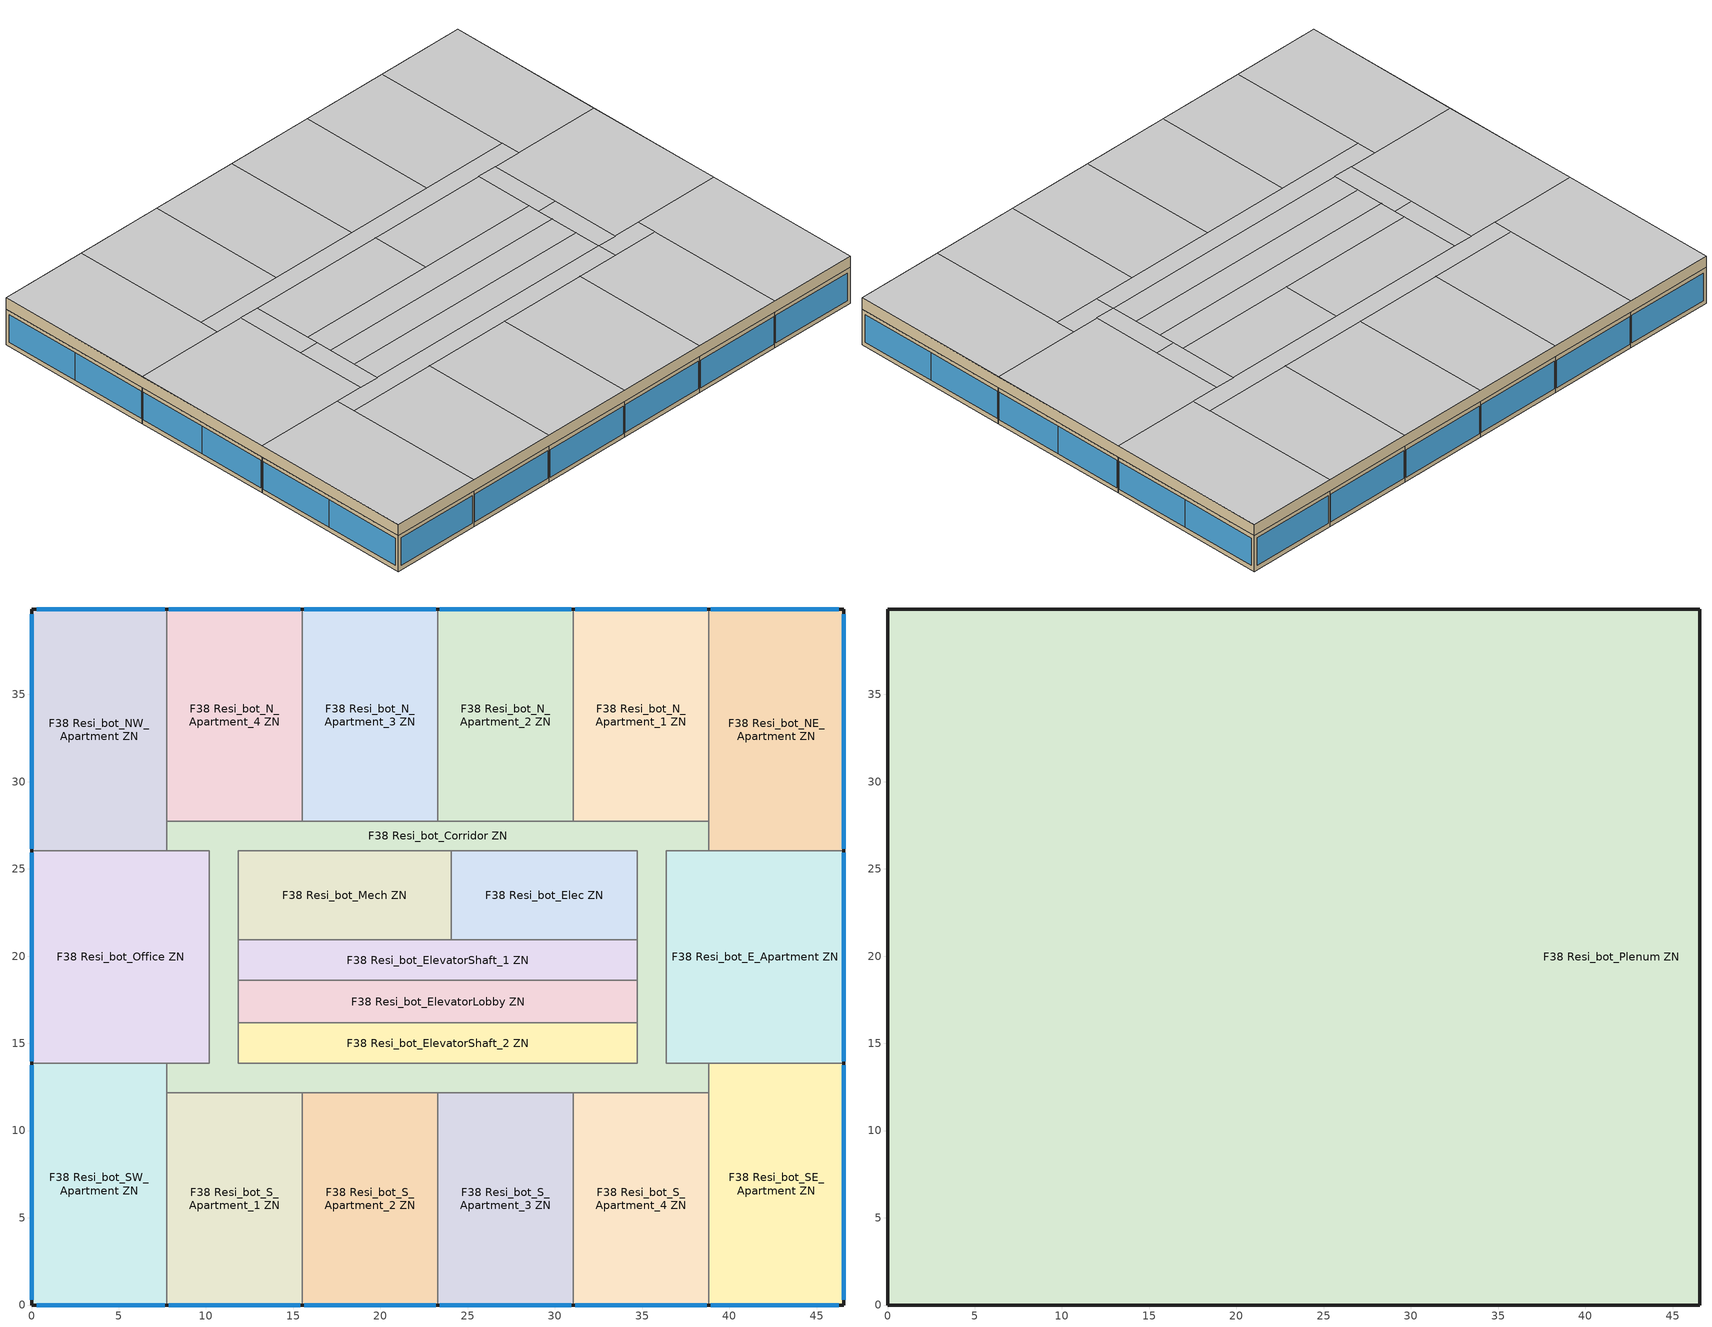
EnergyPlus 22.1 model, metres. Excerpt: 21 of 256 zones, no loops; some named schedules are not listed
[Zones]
F38 Resi_bot_Corridor ZN
 floor to F38 Skylobby_Plenum ZN (Typical Interior Floor): 11.86,19.95 11.86,13.85 10.18,13.85 10.18,19.95 z161.85; 34.72,13.85 34.72,12.18 11.86,12.18 11.86,13.85 z161.85; 36.39,19.95 36.39,13.85 34.72,13.85 34.72,19.95 z161.85; 38.81,13.85 38.81,12.18 34.72,12.18 34.72,13.85 z161.85; 11.86,26.05 11.86,19.95 10.18,19.95 10.18,26.05 z161.85; 36.39,26.05 36.39,19.95 34.72,19.95 34.72,26.05 z161.85; 38.81,27.72 38.81,26.05 7.76,26.05 7.76,27.72 z161.85; 11.86,13.85 11.86,12.18 7.76,12.18 7.76,13.85 z161.85
 wall to F38 Resi_bot_N_Apartment_4 ZN (Typical Interior Wall): 15.52,27.72 7.76,27.72 z161.85:165.05
 wall to F38 Resi_bot_NW_Apartment ZN (Typical Interior Wall): 7.76,27.72 7.76,26.05 z161.85:165.05
 wall to F38 Resi_bot_Office ZN (Typical Interior Wall): 7.76,26.05 10.18,26.05 10.18,13.85 7.76,13.85 z161.85:165.05
 wall to F38 Resi_bot_SW_Apartment ZN (Typical Interior Wall): 7.76,13.85 7.76,12.18 z161.85:165.05
 wall to F38 Resi_bot_S_Apartment_1 ZN (Typical Interior Wall): 7.76,12.18 15.52,12.18 z161.85:165.05
 wall to F38 Resi_bot_S_Apartment_2 ZN (Typical Interior Wall): 15.52,12.18 23.29,12.18 z161.85:165.05
 wall to F38 Resi_bot_S_Apartment_3 ZN (Typical Interior Wall): 23.29,12.18 31.05,12.18 z161.85:165.05
 wall to F38 Resi_bot_S_Apartment_4 ZN (Typical Interior Wall): 31.05,12.18 38.81,12.18 z161.85:165.05
 wall to F38 Resi_bot_ElevatorShaft_1 ZN (Typical Interior Wall): 34.72,20.92 34.72,18.61 / 11.86,18.61 11.86,20.92 z161.85:165.05
 wall to F38 Resi_bot_ElevatorLobby ZN (Typical Interior Wall): 34.72,18.61 34.72,16.17 / 11.86,16.17 11.86,18.61 z161.85:165.05
 wall to F38 Resi_bot_ElevatorShaft_2 ZN (Typical Interior Wall): 34.72,16.17 34.72,13.85 11.86,13.85 11.86,16.17 z161.85:165.05
 wall to F38 Resi_bot_Mech ZN (Typical Interior Wall): 11.86,20.92 11.86,26.05 24.05,26.05 z161.85:165.05
 wall to F38 Resi_bot_SE_Apartment ZN (Typical Interior Wall): 38.81,12.18 38.81,13.85 z161.85:165.05
 wall to F38 Resi_bot_Elec ZN (Typical Interior Wall): 24.05,26.05 34.72,26.05 34.72,20.92 z161.85:165.05
 wall to F38 Resi_bot_E_Apartment ZN (Typical Interior Wall): 38.81,13.85 36.39,13.85 36.39,26.05 38.81,26.05 z161.85:165.05
 wall to F38 Resi_bot_NE_Apartment ZN (Typical Interior Wall): 38.81,26.05 38.81,27.72 z161.85:165.05
 wall to F38 Resi_bot_N_Apartment_1 ZN (Typical Interior Wall): 38.81,27.72 31.05,27.72 z161.85:165.05
 wall to F38 Resi_bot_N_Apartment_2 ZN (Typical Interior Wall): 31.05,27.72 23.29,27.72 z161.85:165.05
 wall to F38 Resi_bot_N_Apartment_3 ZN (Typical Interior Wall): 23.29,27.72 15.52,27.72 z161.85:165.05
F38 Resi_bot_Elec ZN
 floor to F38 Skylobby_Plenum ZN (Typical Interior Floor): 34.72,26.05 34.72,20.92 24.05,20.92 24.05,26.05 z161.85
 wall to F38 Resi_bot_Mech ZN (Typical Interior Wall): 24.05,26.05 24.05,20.92 z161.85:165.05
 wall to F38 Resi_bot_ElevatorShaft_1 ZN (Typical Interior Wall): 24.05,20.92 34.72,20.92 z161.85:165.05
F38 Resi_bot_ElevatorLobby ZN
 floor to F38 Skylobby_Plenum ZN (Typical Interior Floor): 34.72,18.61 34.72,16.17 11.86,16.17 11.86,18.61 z161.85
 wall to F38 Resi_bot_ElevatorShaft_1 ZN (Typical Interior Wall): 34.72,18.61 11.86,18.61 z161.85:165.05
 wall to F38 Resi_bot_ElevatorShaft_2 ZN (Typical Interior Wall): 11.86,16.17 34.72,16.17 z161.85:165.05
F38 Resi_bot_ElevatorShaft_1 ZN
 floor to F38 Skylobby_Plenum ZN (Typical Interior Floor): 34.72,20.92 34.72,18.61 11.86,18.61 11.86,20.92 z161.85
 wall to F38 Resi_bot_Mech ZN (Typical Interior Wall): 24.05,20.92 11.86,20.92 z161.85:165.05
F38 Resi_bot_ElevatorShaft_2 ZN
 floor to F38 Skylobby_Plenum ZN (Typical Interior Floor): 34.72,16.17 34.72,13.85 11.86,13.85 11.86,16.17 z161.85
F38 Resi_bot_E_Apartment ZN
 floor to F38 Skylobby_Plenum ZN (Typical Interior Floor): 46.57,26.05 46.57,13.85 36.39,13.85 36.39,26.05 z161.85
 wall outside (Typical Insulated Steel Framed Exterior Wall R-20.41): 46.57,13.85 46.57,26.05 z161.85:165.05
 wall to F38 Resi_bot_NE_Apartment ZN (Typical Interior Wall): 46.57,26.05 38.81,26.05 z161.85:165.05
 wall to F38 Resi_bot_SE_Apartment ZN (Typical Interior Wall): 38.81,13.85 46.57,13.85 z161.85:165.05
 window (Resi_bot_E_Apartment_Wall_2_0_0_0_0_1_Win Wind Cons U-0.34 SHGC 0.33): 46.57,19.95 46.57,25.93 z162.25:164.7
 window (Resi_bot_E_Apartment_Wall_2_0_0_1_0_0_Win Wind Cons U-0.34 SHGC 0.33): 46.57,13.97 46.57,19.95 z162.25:164.7
F38 Resi_bot_Mech ZN
 floor to F38 Skylobby_Plenum ZN (Typical Interior Floor): 24.05,26.05 24.05,20.92 11.86,20.92 11.86,26.05 z161.85
F38 Resi_bot_NE_Apartment ZN
 floor to F38 Skylobby_Plenum ZN (Typical Interior Floor): 46.57,39.9 46.57,26.05 38.81,26.05 38.81,39.9 z161.85
 wall outside (Typical Insulated Steel Framed Exterior Wall R-20.41): 46.57,26.05 46.57,39.9 38.81,39.9 z161.85:165.05
 wall to F38 Resi_bot_N_Apartment_1 ZN (Typical Interior Wall): 38.81,39.9 38.81,27.72 z161.85:165.05
 window (Resi_bot_NE_Apartment_Wall_2_0_0_0_0_1_Win Wind Cons U-0.34 SHGC 0.33): 46.57,32.88 46.57,39.59 z162.25:164.7
 window (Resi_bot_NE_Apartment_Wall_2_0_0_1_0_0_Win Wind Cons U-0.34 SHGC 0.33): 46.57,26.16 46.57,32.87 z162.25:164.7
 window (U 0.34 SHGC 0.38 Simple Glazing): 46.27,39.9 38.93,39.9 z162.25:164.7
F38 Resi_bot_NW_Apartment ZN
 floor to F38 Skylobby_Plenum ZN (Typical Interior Floor): 7.76,39.9 7.76,26.05 0,26.05 0,39.9 z161.85
 wall outside (Typical Insulated Steel Framed Exterior Wall R-20.41): 7.76,39.9 0,39.9 0,26.05 z161.85:165.05
 wall to F38 Resi_bot_N_Apartment_4 ZN (Typical Interior Wall): 7.76,27.72 7.76,39.9 z161.85:165.05
 wall to F38 Resi_bot_Office ZN (Typical Interior Wall): 0,26.05 7.76,26.05 z161.85:165.05
 window (U 0.34 SHGC 0.38 Simple Glazing): 7.65,39.9 0.31,39.9 z162.25:164.7
 window (Resi_bot_NW_Apartment_Wall_5_0_0_0_0_1_Win Wind Cons U-0.34 SHGC 0.33): 0,32.87 0,26.16 z162.25:164.7
 window (Resi_bot_NW_Apartment_Wall_5_0_0_1_0_0_Win Wind Cons U-0.34 SHGC 0.33): 0,39.59 0,32.88 z162.25:164.7
F38 Resi_bot_N_Apartment_1 ZN
 floor to F38 Skylobby_Plenum ZN (Typical Interior Floor): 38.81,39.9 38.81,27.72 31.05,27.72 31.05,39.9 z161.85
 wall outside (Typical Insulated Steel Framed Exterior Wall R-20.41): 38.81,39.9 31.05,39.9 z161.85:165.05
 wall to F38 Resi_bot_N_Apartment_2 ZN (Typical Interior Wall): 31.05,39.9 31.05,27.72 z161.85:165.05
 window (U 0.34 SHGC 0.38 Simple Glazing): 38.7,39.9 31.16,39.9 z162.25:164.7
F38 Resi_bot_N_Apartment_2 ZN
 floor to F38 Skylobby_Plenum ZN (Typical Interior Floor): 31.05,39.9 31.05,27.72 23.29,27.72 23.29,39.9 z161.85
 wall outside (Typical Insulated Steel Framed Exterior Wall R-20.41): 31.05,39.9 23.29,39.9 z161.85:165.05
 wall to F38 Resi_bot_N_Apartment_3 ZN (Typical Interior Wall): 23.29,39.9 23.29,27.72 z161.85:165.05
 window (U 0.34 SHGC 0.38 Simple Glazing): 30.93,39.9 23.4,39.9 z162.25:164.7
F38 Resi_bot_N_Apartment_3 ZN
 floor to F38 Skylobby_Plenum ZN (Typical Interior Floor): 23.29,39.9 23.29,27.72 15.52,27.72 15.52,39.9 z161.85
 wall outside (Typical Insulated Steel Framed Exterior Wall R-20.41): 23.29,39.9 15.52,39.9 z161.85:165.05
 wall to F38 Resi_bot_N_Apartment_4 ZN (Typical Interior Wall): 15.52,39.9 15.52,27.72 z161.85:165.05
 window (U 0.34 SHGC 0.38 Simple Glazing): 23.17,39.9 15.64,39.9 z162.25:164.7
F38 Resi_bot_N_Apartment_4 ZN
 floor to F38 Skylobby_Plenum ZN (Typical Interior Floor): 15.52,39.9 15.52,27.72 7.76,27.72 7.76,39.9 z161.85
 wall outside (Typical Insulated Steel Framed Exterior Wall R-20.41): 15.52,39.9 7.76,39.9 z161.85:165.05
 window (U 0.34 SHGC 0.38 Simple Glazing): 15.41,39.9 7.88,39.9 z162.25:164.7
F38 Resi_bot_Office ZN
 floor to F38 Skylobby_Plenum ZN (Typical Interior Floor): 10.18,26.05 10.18,13.85 0,13.85 0,26.05 z161.85
 wall outside (Typical Insulated Steel Framed Exterior Wall R-20.41): 0,26.05 0,13.85 z161.85:165.05
 wall to F38 Resi_bot_SW_Apartment ZN (Typical Interior Wall): 0,13.85 7.76,13.85 z161.85:165.05
 window (Resi_bot_Office_Wall_5_0_0_0_0_1_Win Wind Cons U-0.34 SHGC 0.33): 0,19.95 0,13.97 z162.25:164.7
 window (Resi_bot_Office_Wall_5_0_0_1_0_0_Win Wind Cons U-0.34 SHGC 0.33): 0,25.93 0,19.95 z162.25:164.7
F38 Resi_bot_SE_Apartment ZN
 floor to F38 Skylobby_Plenum ZN (Typical Interior Floor): 46.57,13.85 46.57,0 38.81,0 38.81,13.85 z161.85
 wall outside (Typical Insulated Steel Framed Exterior Wall R-20.41): 38.81,0 46.57,0 46.57,13.85 z161.85:165.05
 wall to F38 Resi_bot_S_Apartment_4 ZN (Typical Interior Wall): 38.81,12.18 38.81,0 z161.85:165.05
 window (Resi_bot_SE_Apartment_Wall_2_0_0_0_0_1_Win Wind Cons U-0.34 SHGC 0.33): 46.57,7.02 46.57,13.74 z162.25:164.7
 window (Resi_bot_SE_Apartment_Wall_2_0_0_1_0_0_Win Wind Cons U-0.34 SHGC 0.33): 46.57,0.31 46.57,7.02 z162.25:164.7
 window (U 0.34 SHGC 0.38 Simple Glazing): 38.93,0 46.27,0 z162.25:164.7
F38 Resi_bot_SW_Apartment ZN
 floor to F38 Skylobby_Plenum ZN (Typical Interior Floor): 7.76,13.85 7.76,0 0,0 0,13.85 z161.85
 wall outside (Typical Insulated Steel Framed Exterior Wall R-20.41): 0,13.85 0,0 7.76,0 z161.85:165.05
 wall to F38 Resi_bot_S_Apartment_1 ZN (Typical Interior Wall): 7.76,0 7.76,12.18 z161.85:165.05
 window (Resi_bot_SW_Apartment_Wall_4_0_0_0_0_1_Win Wind Cons U-0.34 SHGC 0.33): 0,7.02 0,0.31 z162.25:164.7
 window (Resi_bot_SW_Apartment_Wall_4_0_0_1_0_0_Win Wind Cons U-0.34 SHGC 0.33): 0,13.74 0,7.02 z162.25:164.7
 window (U 0.34 SHGC 0.38 Simple Glazing): 0.31,0 7.65,0 z162.25:164.7
F38 Resi_bot_S_Apartment_1 ZN
 floor to F38 Skylobby_Plenum ZN (Typical Interior Floor): 15.52,12.18 15.52,0 7.76,0 7.76,12.18 z161.85
 wall outside (Typical Insulated Steel Framed Exterior Wall R-20.41): 7.76,0 15.52,0 z161.85:165.05
 wall to F38 Resi_bot_S_Apartment_2 ZN (Typical Interior Wall): 15.52,0 15.52,12.18 z161.85:165.05
 window (U 0.34 SHGC 0.38 Simple Glazing): 7.88,0 15.41,0 z162.25:164.7
F38 Resi_bot_S_Apartment_2 ZN
 floor to F38 Skylobby_Plenum ZN (Typical Interior Floor): 23.29,12.18 23.29,0 15.52,0 15.52,12.18 z161.85
 wall outside (Typical Insulated Steel Framed Exterior Wall R-20.41): 15.52,0 23.29,0 z161.85:165.05
 wall to F38 Resi_bot_S_Apartment_3 ZN (Typical Interior Wall): 23.29,0 23.29,12.18 z161.85:165.05
 window (U 0.34 SHGC 0.38 Simple Glazing): 15.64,0 23.17,0 z162.25:164.7
F38 Resi_bot_S_Apartment_3 ZN
 floor to F38 Skylobby_Plenum ZN (Typical Interior Floor): 31.05,12.18 31.05,0 23.29,0 23.29,12.18 z161.85
 wall outside (Typical Insulated Steel Framed Exterior Wall R-20.41): 23.29,0 31.05,0 z161.85:165.05
 wall to F38 Resi_bot_S_Apartment_4 ZN (Typical Interior Wall): 31.05,0 31.05,12.18 z161.85:165.05
 window (U 0.34 SHGC 0.38 Simple Glazing): 23.4,0 30.93,0 z162.25:164.7
F38 Resi_bot_S_Apartment_4 ZN
 floor to F38 Skylobby_Plenum ZN (Typical Interior Floor): 38.81,12.18 38.81,0 31.05,0 31.05,12.18 z161.85
 wall outside (Typical Insulated Steel Framed Exterior Wall R-20.41): 31.05,0 38.81,0 z161.85:165.05
 window (U 0.34 SHGC 0.38 Simple Glazing): 31.16,0 38.7,0 z162.25:164.7
F38 Resi_bot_Plenum ZN
 floor to F38 Resi_bot_SW_Apartment ZN (Typical Interior Floor): 7.76,13.85 7.76,0 0,0 0,13.85 z165.05
 floor to F38 Resi_bot_NW_Apartment ZN (Typical Interior Floor): 7.76,39.9 7.76,26.05 0,26.05 0,39.9 z165.05
 floor to F38 Resi_bot_NE_Apartment ZN (Typical Interior Floor): 46.57,39.9 46.57,26.05 38.81,26.05 38.81,39.9 z165.05
 floor to F38 Resi_bot_N_Apartment_4 ZN (Typical Interior Floor): 15.52,39.9 15.52,27.72 7.76,27.72 7.76,39.9 z165.05
 floor to F38 Resi_bot_N_Apartment_3 ZN (Typical Interior Floor): 23.29,39.9 23.29,27.72 15.52,27.72 15.52,39.9 z165.05
 floor to F38 Resi_bot_N_Apartment_2 ZN (Typical Interior Floor): 31.05,39.9 31.05,27.72 23.29,27.72 23.29,39.9 z165.05
 floor to F38 Resi_bot_N_Apartment_1 ZN (Typical Interior Floor): 38.81,39.9 38.81,27.72 31.05,27.72 31.05,39.9 z165.05
 floor to F38 Resi_bot_Mech ZN (Typical Interior Floor): 24.05,26.05 24.05,20.92 11.86,20.92 11.86,26.05 z165.05
 floor to F38 Resi_bot_Elec ZN (Typical Interior Floor): 34.72,26.05 34.72,20.92 24.05,20.92 24.05,26.05 z165.05
 floor to F38 Resi_bot_ElevatorShaft_2 ZN (Typical Interior Floor): 34.72,16.17 34.72,13.85 11.86,13.85 11.86,16.17 z165.05
 floor to F38 Resi_bot_ElevatorLobby ZN (Typical Interior Floor): 34.72,18.61 34.72,16.17 11.86,16.17 11.86,18.61 z165.05
 floor to F38 Resi_bot_Corridor ZN (Typical Interior Floor): 11.86,19.95 11.86,13.85 10.18,13.85 10.18,19.95 z165.05; 34.72,13.85 34.72,12.18 7.76,12.18 7.76,13.85 z165.05; 36.39,19.95 36.39,13.85 34.72,13.85 34.72,19.95 z165.05; 38.81,13.85 38.81,12.18 34.72,12.18 34.72,13.85 z165.05; 11.86,26.05 11.86,19.95 10.18,19.95 10.18,26.05 z165.05; 36.39,26.05 36.39,19.95 34.72,19.95 34.72,26.05 z165.05; 38.81,27.72 38.81,26.05 7.76,26.05 7.76,27.72 z165.05
 floor to F38 Resi_bot_SE_Apartment ZN (Typical Interior Floor): 46.57,13.85 46.57,0 38.81,0 38.81,13.85 z165.05
 floor to F38 Resi_bot_S_Apartment_1 ZN (Typical Interior Floor): 15.52,12.18 15.52,0 7.76,0 7.76,12.18 z165.05
 floor to F38 Resi_bot_S_Apartment_2 ZN (Typical Interior Floor): 23.29,12.18 23.29,0 15.52,0 15.52,12.18 z165.05
 floor to F38 Resi_bot_S_Apartment_3 ZN (Typical Interior Floor): 31.05,12.18 31.05,0 23.29,0 23.29,12.18 z165.05
 floor to F38 Resi_bot_S_Apartment_4 ZN (Typical Interior Floor): 38.81,12.18 38.81,0 31.05,0 31.05,12.18 z165.05
 floor to F38 Resi_bot_E_Apartment ZN (Typical Interior Floor): 46.57,26.05 46.57,13.85 36.39,13.85 36.39,26.05 z165.05
 floor to F38 Resi_bot_Office ZN (Typical Interior Floor): 10.18,26.05 10.18,13.85 0,13.85 0,26.05 z165.05
 floor to F38 Resi_bot_ElevatorShaft_1 ZN (Typical Interior Floor): 34.72,20.92 34.72,18.61 11.86,18.61 11.86,20.92 z165.05
 wall outside (Typical Insulated Steel Framed Exterior Wall R-20.41): 46.57,0 46.57,39.9 0,39.9 0,0 46.57,0 z165.05:166.06
 ceiling adiabatic (Typical Interior Ceiling): 7.76,0 7.76,13.85 0,13.85 0,0 z166.06; 11.86,13.85 11.86,19.95 10.18,19.95 10.18,13.85 z166.06; 34.72,12.18 34.72,13.85 7.76,13.85 7.76,12.18 z166.06; 36.39,13.85 36.39,19.95 34.72,19.95 34.72,13.85 z166.06; 38.81,12.18 38.81,13.85 34.72,13.85 34.72,12.18 z166.06; 11.86,19.95 11.86,26.05 10.18,26.05 10.18,19.95 z166.06; 36.39,19.95 36.39,26.05 34.72,26.05 34.72,19.95 z166.06; 38.81,26.05 38.81,27.72 7.76,27.72 7.76,26.05 z166.06; 46.57,0 46.57,13.85 38.81,13.85 38.81,0 z166.06; 15.52,0 15.52,12.18 7.76,12.18 7.76,0 z166.06; 23.29,0 23.29,12.18 15.52,12.18 15.52,0 z166.06; 31.05,0 31.05,12.18 23.29,12.18 23.29,0 z166.06; 38.81,0 38.81,12.18 31.05,12.18 31.05,0 z166.06; 46.57,13.85 46.57,26.05 36.39,26.05 36.39,13.85 z166.06; 10.18,13.85 10.18,26.05 0,26.05 0,13.85 z166.06; 34.72,18.61 34.72,20.92 11.86,20.92 11.86,18.61 z166.06; 7.76,26.05 7.76,39.9 0,39.9 0,26.05 z166.06; 46.57,26.05 46.57,39.9 38.81,39.9 38.81,26.05 z166.06; 15.52,27.72 15.52,39.9 7.76,39.9 7.76,27.72 z166.06; 23.29,27.72 23.29,39.9 15.52,39.9 15.52,27.72 z166.06; 31.05,27.72 31.05,39.9 23.29,39.9 23.29,27.72 z166.06; 38.81,27.72 38.81,39.9 31.05,39.9 31.05,27.72 z166.06; 24.05,20.92 24.05,26.05 11.86,26.05 11.86,20.92 z166.06; 34.72,20.92 34.72,26.05 24.05,26.05 24.05,20.92 z166.06; 34.72,13.85 34.72,16.17 11.86,16.17 11.86,13.85 z166.06; 34.72,16.17 34.72,18.61 11.86,18.61 11.86,16.17 z166.06
[Building]
-SuperTallBuilding-ASHRAE 169-2013-6A created: 2026-04-17 12:02:49 -0400: North Axis {deg}=0; Terrain=Suburbs; Loads Convergence Tolerance Value {W}=0.04; Temperature Convergence Tolerance Value {deltaC}=0.4; Solar Distribution=FullExterior; Maximum Number of Warmup Days=25; Minimum Number of Warmup Days=6
[Site:Location]
Rochester International Arpt_MN_USA: Latitude {deg}=43.9; Longitude {deg}=-92.5; Time Zone {hr}=-6; Elevation {m}=398
[Site:GroundTemperature:Deep]
5.5, 1.7, -0.6, -1.3, 0.1, 3.2, 7.1, 10.9, 13.4, 14, 12.6, 9.5
[Site:GroundTemperature:FCfactorMethod]
January Ground Temperature {C}=7.4; February Ground Temperature {C}=-0; March Ground Temperature {C}=-7.6; April Ground Temperature {C}=-12.6; May Ground Temperature {C}=-7.7; June Ground Temperature {C}=0.3; July Ground Temperature {C}=7; August Ground Temperature {C}=14.2; September Ground Temperature {C}=19.2; October Ground Temperature {C}=20.9; November Ground Temperature {C}=20; December Ground Temperature {C}=15.4
[Site:GroundTemperature:Shallow]
-2.2, -7.4, -8.8, -7.6, -0.6, 7.3, 14.6, 20, 21.5, 19, 13, 5.4
[Site:WaterMainsTemperature]
Calculation Method=Correlation; Annual Average Outdoor Air Temperature {C}=6.375; Maximum Difference In Monthly Average Outdoor Air Temperatures {deltaC}=33.5
[SizingPeriod:DesignDay] Day of Month=21; Dry-Bulb Temperature Range Modifier Type=DefaultMultipliers; Humidity Condition Type=Wetbulb; Barometric Pressure {Pa}=96634; Rain Indicator=No; Snow Indicator=No; Daylight Saving Time Indicator=No; Begin Environment Reset Mode=FullResetAtBeginEnvironment
Name | Month | Day Type | Maximum Dry-Bulb Temperature {C} | Daily Dry-Bulb Temperature Range {deltaC} | Wetbulb or DewPoint at Maximum Dry-Bulb {C} | Wind Speed {m/s} | Wind Direction {deg} | Solar Model Indicator | ASHRAE Clear Sky Optical Depth for Beam Irradiance (taub) | ASHRAE Clear Sky Optical Depth for Diffuse Irradiance (taud) | Sky Clearness
Rochester International Arpt Ann Clg .4% Condns DB=>MWB | 7 | SummerDesignDay | 31.2 | 10.6 | 23.1 | 6.7 | 200 | ASHRAETau | 0.404 | 2.226
Rochester International Arpt Ann Clg .4% Condns WB=>MDB | 7 | SummerDesignDay | 29.2 | 10.6 | 24.9 | 6.7 | 200 | ASHRAETau | 0.404 | 2.226
Rochester International Arpt Ann Htg 99.6% Condns DB | 1 | WinterDesignDay | -26.2 | 0 | -26.2 | 5.7 | 310 | ASHRAEClearSky |  |  | 0
[Material] Thermal Absorptance=0.9; Solar Absorptance=0.7
Name | Roughness | Thickness {m} | Conductivity {W/m-K} | Density {kg/m3} | Specific Heat {J/kg-K} | Visible Absorptance
100mm Normalweight concrete floor | MediumSmooth | 0.1016 | 2.31 | 2322 | 832 | 0.7
25mm Stucco | Smooth | 0.0254 | 0.72 | 1856 | 840 | 0.7
5/8 in. Gypsum Board | MediumSmooth | 0.0159 | 0.16 | 800 | 1090 | 0.7
G01 13mm gypsum board | Smooth | 0.0127 | 0.16 | 800 | 1090 | 0.5
Std Wood 6inch | MediumSmooth | 0.15 | 0.12 | 540 | 1210 | 0.7
[Material:NoMass] Thermal Absorptance=0.9; Solar Absorptance=0.7
Name | Roughness | Thermal Resistance {m2-K/W} | Visible Absorptance
CP02 CARPET PAD | VeryRough | 0.21648 | 0.8
Typical Insulation R-18.23 | Smooth | 3.21036 | 0.7
[WindowMaterial:SimpleGlazingSystem] U-Factor {W/m2-K}=1.93061; Visible Transmittance=0.81
Name | Solar Heat Gain Coefficient
Resi_bot_E_Apartment_Wall_2_0_0_0_0_1_Win Wind SG Mat U-0.34 SHGC 0.33; Resi_bot_E_Apartment_Wall_2_0_0_1_0_0_Win Wind SG Mat U-0.34 SHGC 0.33; Resi_bot_NE_Apartment_Wall_2_0_0_0_0_1_Win Wind SG Mat U-0.34 SHGC 0.33; Resi_bot_NE_Apartment_Wall_2_0_0_1_0_0_Win Wind SG Mat U-0.34 SHGC 0.33; Resi_bot_NW_Apartment_Wall_5_0_0_0_0_1_Win Wind SG Mat U-0.34 SHGC 0.33; Resi_bot_NW_Apartment_Wall_5_0_0_1_0_0_Win Wind SG Mat U-0.34 SHGC 0.33; Resi_bot_Office_Wall_5_0_0_0_0_1_Win Wind SG Mat U-0.34 SHGC 0.33; Resi_bot_Office_Wall_5_0_0_1_0_0_Win Wind SG Mat U-0.34 SHGC 0.33; Resi_bot_SE_Apartment_Wall_2_0_0_0_0_1_Win Wind SG Mat U-0.34 SHGC 0.33; Resi_bot_SE_Apartment_Wall_2_0_0_1_0_0_Win Wind SG Mat U-0.34 SHGC 0.33; Resi_bot_SW_Apartment_Wall_4_0_0_0_0_1_Win Wind SG Mat U-0.34 SHGC 0.33; Resi_bot_SW_Apartment_Wall_4_0_0_1_0_0_Win Wind SG Mat U-0.34 SHGC 0.33 | 0.33
U 0.34 SHGC 0.38 Simple Glazing | 0.38
[Construction]
InteriorFurnishings: Std Wood 6inch
Resi_bot_E_Apartment_Wall_2_0_0_0_0_1_Win Wind Cons U-0.34 SHGC 0.33: Resi_bot_E_Apartment_Wall_2_0_0_0_0_1_Win Wind SG Mat U-0.34 SHGC 0.33
Resi_bot_E_Apartment_Wall_2_0_0_1_0_0_Win Wind Cons U-0.34 SHGC 0.33: Resi_bot_E_Apartment_Wall_2_0_0_1_0_0_Win Wind SG Mat U-0.34 SHGC 0.33
Resi_bot_NE_Apartment_Wall_2_0_0_0_0_1_Win Wind Cons U-0.34 SHGC 0.33: Resi_bot_NE_Apartment_Wall_2_0_0_0_0_1_Win Wind SG Mat U-0.34 SHGC 0.33
Resi_bot_NE_Apartment_Wall_2_0_0_1_0_0_Win Wind Cons U-0.34 SHGC 0.33: Resi_bot_NE_Apartment_Wall_2_0_0_1_0_0_Win Wind SG Mat U-0.34 SHGC 0.33
Resi_bot_NW_Apartment_Wall_5_0_0_0_0_1_Win Wind Cons U-0.34 SHGC 0.33: Resi_bot_NW_Apartment_Wall_5_0_0_0_0_1_Win Wind SG Mat U-0.34 SHGC 0.33
Resi_bot_NW_Apartment_Wall_5_0_0_1_0_0_Win Wind Cons U-0.34 SHGC 0.33: Resi_bot_NW_Apartment_Wall_5_0_0_1_0_0_Win Wind SG Mat U-0.34 SHGC 0.33
Resi_bot_Office_Wall_5_0_0_0_0_1_Win Wind Cons U-0.34 SHGC 0.33: Resi_bot_Office_Wall_5_0_0_0_0_1_Win Wind SG Mat U-0.34 SHGC 0.33
Resi_bot_Office_Wall_5_0_0_1_0_0_Win Wind Cons U-0.34 SHGC 0.33: Resi_bot_Office_Wall_5_0_0_1_0_0_Win Wind SG Mat U-0.34 SHGC 0.33
Resi_bot_SE_Apartment_Wall_2_0_0_0_0_1_Win Wind Cons U-0.34 SHGC 0.33: Resi_bot_SE_Apartment_Wall_2_0_0_0_0_1_Win Wind SG Mat U-0.34 SHGC 0.33
Resi_bot_SE_Apartment_Wall_2_0_0_1_0_0_Win Wind Cons U-0.34 SHGC 0.33: Resi_bot_SE_Apartment_Wall_2_0_0_1_0_0_Win Wind SG Mat U-0.34 SHGC 0.33
Resi_bot_SW_Apartment_Wall_4_0_0_0_0_1_Win Wind Cons U-0.34 SHGC 0.33: Resi_bot_SW_Apartment_Wall_4_0_0_0_0_1_Win Wind SG Mat U-0.34 SHGC 0.33
Resi_bot_SW_Apartment_Wall_4_0_0_1_0_0_Win Wind Cons U-0.34 SHGC 0.33: Resi_bot_SW_Apartment_Wall_4_0_0_1_0_0_Win Wind SG Mat U-0.34 SHGC 0.33
Typical Insulated Steel Framed Exterior Wall R-20.41: 25mm Stucco, 5/8 in. Gypsum Board, Typical Insulation R-18.23, 5/8 in. Gypsum Board
Typical Interior Ceiling: CP02 CARPET PAD, 100mm Normalweight concrete floor
Typical Interior Floor: 100mm Normalweight concrete floor, CP02 CARPET PAD
Typical Interior Wall: G01 13mm gypsum board, G01 13mm gypsum board
U 0.34 SHGC 0.38 Simple Glazing: U 0.34 SHGC 0.38 Simple Glazing
[Zone] Multiplier=1
Name | Part of Total Floor Area
F38 Resi_bot_Corridor ZN; F38 Resi_bot_Elec ZN; F38 Resi_bot_ElevatorLobby ZN; F38 Resi_bot_ElevatorShaft_1 ZN; F38 Resi_bot_ElevatorShaft_2 ZN; F38 Resi_bot_E_Apartment ZN; F38 Resi_bot_Mech ZN; F38 Resi_bot_NE_Apartment ZN; F38 Resi_bot_NW_Apartment ZN; F38 Resi_bot_N_Apartment_1 ZN; F38 Resi_bot_N_Apartment_2 ZN; F38 Resi_bot_N_Apartment_3 ZN; F38 Resi_bot_N_Apartment_4 ZN; F38 Resi_bot_Office ZN; F38 Resi_bot_SE_Apartment ZN; F38 Resi_bot_SW_Apartment ZN; F38 Resi_bot_S_Apartment_1 ZN; F38 Resi_bot_S_Apartment_2 ZN; F38 Resi_bot_S_Apartment_3 ZN; F38 Resi_bot_S_Apartment_4 ZN | Yes
F38 Resi_bot_Plenum ZN | No
[Space]
Name | Zone | Space Type
F38 Resi_bot_Corridor | F38 Resi_bot_Corridor ZN | HighriseApartment Corridor
F38 Resi_bot_Elec | F38 Resi_bot_Elec ZN | Elec/MechRoom
F38 Resi_bot_ElevatorLobby | F38 Resi_bot_ElevatorLobby ZN | Elevator Lobby
F38 Resi_bot_ElevatorShaft_1 | F38 Resi_bot_ElevatorShaft_1 ZN | Elevator Shaft
F38 Resi_bot_ElevatorShaft_2 | F38 Resi_bot_ElevatorShaft_2 ZN | Elevator Shaft
F38 Resi_bot_E_Apartment | F38 Resi_bot_E_Apartment ZN | HighriseApartment Apartment
F38 Resi_bot_Mech | F38 Resi_bot_Mech ZN | Elec/MechRoom
F38 Resi_bot_NE_Apartment | F38 Resi_bot_NE_Apartment ZN | HighriseApartment Apartment
F38 Resi_bot_NW_Apartment | F38 Resi_bot_NW_Apartment ZN | HighriseApartment Apartment
F38 Resi_bot_N_Apartment_1 | F38 Resi_bot_N_Apartment_1 ZN | HighriseApartment Apartment
F38 Resi_bot_N_Apartment_2 | F38 Resi_bot_N_Apartment_2 ZN | HighriseApartment Apartment
F38 Resi_bot_N_Apartment_3 | F38 Resi_bot_N_Apartment_3 ZN | HighriseApartment Apartment
F38 Resi_bot_N_Apartment_4 | F38 Resi_bot_N_Apartment_4 ZN | HighriseApartment Apartment
F38 Resi_bot_Office | F38 Resi_bot_Office ZN | HighriseApartment Office
F38 Resi_bot_Plenum | F38 Resi_bot_Plenum ZN
F38 Resi_bot_SE_Apartment | F38 Resi_bot_SE_Apartment ZN | HighriseApartment Apartment
F38 Resi_bot_SW_Apartment | F38 Resi_bot_SW_Apartment ZN | HighriseApartment Apartment
F38 Resi_bot_S_Apartment_1 | F38 Resi_bot_S_Apartment_1 ZN | HighriseApartment Apartment
F38 Resi_bot_S_Apartment_2 | F38 Resi_bot_S_Apartment_2 ZN | HighriseApartment Apartment
F38 Resi_bot_S_Apartment_3 | F38 Resi_bot_S_Apartment_3 ZN | HighriseApartment Apartment
F38 Resi_bot_S_Apartment_4 | F38 Resi_bot_S_Apartment_4 ZN | HighriseApartment Apartment
[SpaceList]
Elec/MechRoom: F38 Resi_bot_Elec, F1 Retail_F1_Mech, Basement_Mech, F72 Hotel_top_Mech, F55 Hotel_bot_Elec, F72 Hotel_top_Elec, F55 Hotel_bot_Mech, F4-F12 Office_Mech, F4-F12 Office_Elec, F13-F21 Office_Elec, F22-F30 Office_Elec, F2-F3 Retail_F2_Elec, F31-F37 Office_Mech, Basement_Elec, F38 Skylobby_Mech, F38 Skylobby_Elec, F2-F3 Retail_F2_Mech, F31-F37 Office_Elec, F39-F46 Resi_mid_Elec, F38 Resi_bot_Mech, F13-F21 Office_Mech, F1 Retail_F1_Elec, F39-F46 Resi_mid_Mech, F22-F30 Office_Mech, F47-F54 Resi_mid_Mech, F56-F63 Hotel_mid_Elec, F64-F70 Hotel_mid_Mech, F64-F70 Hotel_mid_Elec, F47-F54 Resi_mid_Elec, F56-F63 Hotel_mid_Mech
Elevator Lobby: F22-F30 Office_ElevatorLobby, Basement_ElevatorLobby, F38 Resi_bot_ElevatorLobby, F2-F3 Retail_F2_ElevatorLobby, F64-F70 Hotel_mid_ElevatorLobby, F38 Skylobby_ElevatorLobby, F13-F21 Office_ElevatorLobby, F55 Hotel_bot_ElevatorLobby, F39-F46 Resi_mid_ElevatorLobby, F72 Hotel_top_ElevatorLobby, F1 Retail_F1_ElevatorLobby, F4-F12 Office_ElevatorLobby, F56-F63 Hotel_mid_ElevatorLobby, F47-F54 Resi_mid_ElevatorLobby, F31-F37 Office_ElevatorLobby
Elevator Shaft: F72 Hotel_top_ElevatorShaft_1, F55 Hotel_bot_ElevatorShaft_2, F38 Resi_bot_ElevatorShaft_1, F1 Retail_F1_ElevatorShaft_1, F72 Hotel_top_ElevatorShaft_2, F1 Retail_F1_ElevatorShaft_2, Basement_ElevatorShaft_1, F13-F21 Office_ElevatorShaft_1, F4-F12 Office_ElevatorShaft_2, F38 Resi_bot_ElevatorShaft_2, F2-F3 Retail_F2_ElevatorShaft_2, F4-F12 Office_ElevatorShaft_1, F39-F46 Resi_mid_ElevatorShaft_1, F47-F54 Resi_mid_ElevatorShaft_2, F38 Skylobby_ElevatorShaft_1, F22-F30 Office_ElevatorShaft_2, F22-F30 Office_ElevatorShaft_1, F31-F37 Office_ElevatorShaft_1, F13-F21 Office_ElevatorShaft_2, F31-F37 Office_ElevatorShaft_2, F56-F63 Hotel_mid_ElevatorShaft_2, Basement_ElevatorShaft_2, F39-F46 Resi_mid_ElevatorShaft_2, F2-F3 Retail_F2_ElevatorShaft_1, F38 Skylobby_ElevatorShaft_2, F55 Hotel_bot_ElevatorShaft_1, F47-F54 Resi_mid_ElevatorShaft_1, F64-F70 Hotel_mid_ElevatorShaft_1, F56-F63 Hotel_mid_ElevatorShaft_1, F64-F70 Hotel_mid_ElevatorShaft_2
HighriseApartment Corridor: F39-F46 Resi_mid_Corridor, F47-F54 Resi_mid_Corridor, F38 Resi_bot_Corridor
HighriseApartment Apartment: F38 Resi_bot_SE_Apartment, F38 Resi_bot_NW_Apartment, F38 Resi_bot_NE_Apartment, F38 Resi_bot_S_Apartment_1, F38 Resi_bot_N_Apartment_4, F38 Resi_bot_S_Apartment_4, F38 Resi_bot_N_Apartment_2, F38 Resi_bot_E_Apartment, F47-F54 Resi_mid_N_Apartment_4, F47-F54 Resi_mid_S_Apartment_2, F39-F46 Resi_mid_S_Apartment_3, F39-F46 Resi_mid_N_Apartment_4, F39-F46 Resi_mid_E_Apartment, F38 Resi_bot_S_Apartment_3, F47-F54 Resi_mid_N_Apartment_3, F47-F54 Resi_mid_NE_Apartment, F39-F46 Resi_mid_S_Apartment_4, F47-F54 Resi_mid_SW_Apartment, F47-F54 Resi_mid_S_Apartment_1, F38 Resi_bot_N_Apartment_1, F38 Resi_bot_S_Apartment_2, F39-F46 Resi_mid_S_Apartment_2, F39-F46 Resi_mid_SE_Apartment, F39-F46 Resi_mid_NW_Apartment, F47-F54 Resi_mid_N_Apartment_2, F39-F46 Resi_mid_S_Apartment_1, F39-F46 Resi_mid_W_Apartment, F39-F46 Resi_mid_N_Apartment_1, F47-F54 Resi_mid_SE_Apartment, F39-F46 Resi_mid_SW_Apartment, F39-F46 Resi_mid_NE_Apartment, F47-F54 Resi_mid_S_Apartment_3, F47-F54 Resi_mid_S_Apartment_4, F38 Resi_bot_SW_Apartment, F47-F54 Resi_mid_NW_Apartment, F47-F54 Resi_mid_E_Apartment, F39-F46 Resi_mid_N_Apartment_3, F47-F54 Resi_mid_N_Apartment_1, F39-F46 Resi_mid_N_Apartment_2, F38 Resi_bot_N_Apartment_3, F47-F54 Resi_mid_W_Apartment
HighriseApartment Office: F38 Resi_bot_Office
[Lights] Design Level Calculation Method=Watts/Area; Fraction Visible=0.2; Fraction Replaceable=1
Name | Zone or ZoneList or Space or SpaceList | Schedule | Watts per Floor Area {W/m2} | Return Air Fraction | Fraction Radiant
Elec/MechRoom Lights | Elec/MechRoom | OfficeLarge BLDG_LIGHT_SCH_2013 | 4.62848 | 0.4 | 0.4
Elevator Lobby Lights | Elevator Lobby | OfficeLarge BLDG_LIGHT_SCH | 6.99654 | 0.4 | 0.4
HighriseApartment Corridor Lights | HighriseApartment Corridor | ApartmentHighRise LTG_COR_SCH_2013 | 4.4132 | 0 | 0.6
HighriseApartment Apartment Additional Lights | HighriseApartment Apartment | ApartmentHighRise LTG_APT_SCH | 2.90626 | 0 | 0.6
HighriseApartment Apartment Lights | HighriseApartment Apartment | ApartmentHighRise LTG_APT_SCH | 6.45835 | 0 | 0.6
HighriseApartment Office Lights | HighriseApartment Office | ApartmentHighRise LTG_OFF_SCH_2013 | 7.96529 | 0 | 0.6
[People] Number of People Calculation Method=People/Area; Fraction Radiant=0.3; Work Efficiency Schedule=Work Efficiency Schedule; Clothing Insulation Schedule=Clothing Schedule; Air Velocity Schedule=Air Velocity Schedule
Name | Zone or ZoneList or Space or SpaceList | Number of People Schedule | People per Floor Area {person/m2} | Activity Level Schedule
Elevator Lobby People | Elevator Lobby | OfficeLarge BLDG_OCC_SCH | 0.107639 | OfficeMedium ACTIVITY_SCH
HighriseApartment Apartment People | HighriseApartment Apartment | ApartmentHighRise OCC_APT_SCH | 0.0283091 | ApartmentMidRise Activity Schedule
HighriseApartment Office People | HighriseApartment Office | ApartmentHighRise OCC_OFF_SCH | 0.0113021 | ApartmentMidRise Activity Schedule
[ElectricEquipment] Design Level Calculation Method=Watts/Area; Fraction Latent=0; Fraction Radiant=0.5; Fraction Lost=0
Name | Zone or ZoneList or Space or SpaceList | Schedule | Watts per Floor Area {W/m2}
Elec/MechRoom Elec Equip | Elec/MechRoom | OfficeLarge BLDG_EQUIP_SCH | 2.90626
Elevator Lobby Elec Equip | Elevator Lobby | OfficeLarge BLDG_EQUIP_SCH | 0.753474
HighriseApartment Apartment Elec Equip | HighriseApartment Apartment | ApartmentHighRise EQP_APT_SCH | 6.67
HighriseApartment Office Elec Equip | HighriseApartment Office | ApartmentHighRise EQP_OFF_SCH_2010_2013 | 6.67
[InternalMass] Construction=InteriorFurnishings
Name | Zone or ZoneList | Space or SpaceList | Surface Area {m2}
F38 Resi_bot_Corridor Mass | F38 Resi_bot_Corridor ZN | F38 Resi_bot_Corridor | 289.96
F38 Resi_bot_Elec Mass | F38 Resi_bot_Elec ZN | F38 Resi_bot_Elec | 109.255
F38 Resi_bot_ElevatorLobby Mass | F38 Resi_bot_ElevatorLobby ZN | F38 Resi_bot_ElevatorLobby | 111.484
F38 Resi_bot_E_Apartment Mass | F38 Resi_bot_E_Apartment ZN | F38 Resi_bot_E_Apartment | 248.236
F38 Resi_bot_Mech Mass | F38 Resi_bot_Mech ZN | F38 Resi_bot_Mech | 124.863
F38 Resi_bot_NE_Apartment Mass | F38 Resi_bot_NE_Apartment ZN | F38 Resi_bot_NE_Apartment | 215.064
F38 Resi_bot_NW_Apartment Mass | F38 Resi_bot_NW_Apartment ZN | F38 Resi_bot_NW_Apartment | 215.047
F38 Resi_bot_N_Apartment_1 Mass | F38 Resi_bot_N_Apartment_1 ZN | F38 Resi_bot_N_Apartment_1 | 189.038
F38 Resi_bot_N_Apartment_2 Mass | F38 Resi_bot_N_Apartment_2 ZN | F38 Resi_bot_N_Apartment_2 | 189.037
F38 Resi_bot_N_Apartment_3 Mass | F38 Resi_bot_N_Apartment_3 ZN | F38 Resi_bot_N_Apartment_3 | 189.042
F38 Resi_bot_N_Apartment_4 Mass | F38 Resi_bot_N_Apartment_4 ZN | F38 Resi_bot_N_Apartment_4 | 189.041
F38 Resi_bot_Office Mass | F38 Resi_bot_Office ZN | F38 Resi_bot_Office | 248.236
F38 Resi_bot_Plenum Mass | F38 Resi_bot_Plenum ZN | F38 Resi_bot_Plenum | 3716.4
F38 Resi_bot_SE_Apartment Mass | F38 Resi_bot_SE_Apartment ZN | F38 Resi_bot_SE_Apartment | 215.065
F38 Resi_bot_SW_Apartment Mass | F38 Resi_bot_SW_Apartment ZN | F38 Resi_bot_SW_Apartment | 215.049
F38 Resi_bot_S_Apartment_1 Mass | F38 Resi_bot_S_Apartment_1 ZN | F38 Resi_bot_S_Apartment_1 | 189.042
F38 Resi_bot_S_Apartment_2 Mass | F38 Resi_bot_S_Apartment_2 ZN | F38 Resi_bot_S_Apartment_2 | 189.04
F38 Resi_bot_S_Apartment_3 Mass | F38 Resi_bot_S_Apartment_3 ZN | F38 Resi_bot_S_Apartment_3 | 189.042
F38 Resi_bot_S_Apartment_4 Mass | F38 Resi_bot_S_Apartment_4 ZN | F38 Resi_bot_S_Apartment_4 | 189.04
[ZoneInfiltration:DesignFlowRate] Design Flow Rate Calculation Method=Flow/ExteriorArea; Flow Rate per Exterior Surface Area {m3/s-m2}=0.000610952; Constant Term Coefficient=0.3357; Temperature Term Coefficient=0.0037; Velocity Term Coefficient=0; Velocity Squared Term Coefficient=0.0173
Name | Zone or ZoneList or Space or SpaceList | Schedule
F38 Resi_bot_E_Apartment HVAC Off Infiltration | F38 Resi_bot_E_Apartment ZN | Infiltration HVAC Off Schedule
F38 Resi_bot_E_Apartment HVAC On Infiltration | F38 Resi_bot_E_Apartment ZN | Infiltration HVAC On Schedule
F38 Resi_bot_NE_Apartment HVAC Off Infiltration | F38 Resi_bot_NE_Apartment ZN | Infiltration HVAC Off Schedule
F38 Resi_bot_NE_Apartment HVAC On Infiltration | F38 Resi_bot_NE_Apartment ZN | Infiltration HVAC On Schedule
F38 Resi_bot_NW_Apartment HVAC Off Infiltration | F38 Resi_bot_NW_Apartment ZN | Infiltration HVAC Off Schedule
F38 Resi_bot_NW_Apartment HVAC On Infiltration | F38 Resi_bot_NW_Apartment ZN | Infiltration HVAC On Schedule
F38 Resi_bot_N_Apartment_1 HVAC Off Infiltration | F38 Resi_bot_N_Apartment_1 ZN | Infiltration HVAC Off Schedule
F38 Resi_bot_N_Apartment_1 HVAC On Infiltration | F38 Resi_bot_N_Apartment_1 ZN | Infiltration HVAC On Schedule
F38 Resi_bot_N_Apartment_2 HVAC Off Infiltration | F38 Resi_bot_N_Apartment_2 ZN | Infiltration HVAC Off Schedule
F38 Resi_bot_N_Apartment_2 HVAC On Infiltration | F38 Resi_bot_N_Apartment_2 ZN | Infiltration HVAC On Schedule
F38 Resi_bot_N_Apartment_3 HVAC Off Infiltration | F38 Resi_bot_N_Apartment_3 ZN | Infiltration HVAC Off Schedule
F38 Resi_bot_N_Apartment_3 HVAC On Infiltration | F38 Resi_bot_N_Apartment_3 ZN | Infiltration HVAC On Schedule
F38 Resi_bot_N_Apartment_4 HVAC Off Infiltration | F38 Resi_bot_N_Apartment_4 ZN | Infiltration HVAC Off Schedule
F38 Resi_bot_N_Apartment_4 HVAC On Infiltration | F38 Resi_bot_N_Apartment_4 ZN | Infiltration HVAC On Schedule
F38 Resi_bot_Office HVAC Off Infiltration | F38 Resi_bot_Office ZN | Infiltration HVAC Off Schedule
F38 Resi_bot_Office HVAC On Infiltration | F38 Resi_bot_Office ZN | Infiltration HVAC On Schedule
F38 Resi_bot_Plenum HVAC Off Infiltration | F38 Resi_bot_Plenum ZN | Infiltration HVAC Off Schedule
F38 Resi_bot_Plenum HVAC On Infiltration | F38 Resi_bot_Plenum ZN | Infiltration HVAC On Schedule
F38 Resi_bot_SE_Apartment HVAC Off Infiltration | F38 Resi_bot_SE_Apartment ZN | Infiltration HVAC Off Schedule
F38 Resi_bot_SE_Apartment HVAC On Infiltration | F38 Resi_bot_SE_Apartment ZN | Infiltration HVAC On Schedule
F38 Resi_bot_SW_Apartment HVAC Off Infiltration | F38 Resi_bot_SW_Apartment ZN | Infiltration HVAC Off Schedule
F38 Resi_bot_SW_Apartment HVAC On Infiltration | F38 Resi_bot_SW_Apartment ZN | Infiltration HVAC On Schedule
F38 Resi_bot_S_Apartment_1 HVAC Off Infiltration | F38 Resi_bot_S_Apartment_1 ZN | Infiltration HVAC Off Schedule
F38 Resi_bot_S_Apartment_1 HVAC On Infiltration | F38 Resi_bot_S_Apartment_1 ZN | Infiltration HVAC On Schedule
F38 Resi_bot_S_Apartment_2 HVAC Off Infiltration | F38 Resi_bot_S_Apartment_2 ZN | Infiltration HVAC Off Schedule
F38 Resi_bot_S_Apartment_2 HVAC On Infiltration | F38 Resi_bot_S_Apartment_2 ZN | Infiltration HVAC On Schedule
F38 Resi_bot_S_Apartment_3 HVAC Off Infiltration | F38 Resi_bot_S_Apartment_3 ZN | Infiltration HVAC Off Schedule
F38 Resi_bot_S_Apartment_3 HVAC On Infiltration | F38 Resi_bot_S_Apartment_3 ZN | Infiltration HVAC On Schedule
F38 Resi_bot_S_Apartment_4 HVAC Off Infiltration | F38 Resi_bot_S_Apartment_4 ZN | Infiltration HVAC Off Schedule
F38 Resi_bot_S_Apartment_4 HVAC On Infiltration | F38 Resi_bot_S_Apartment_4 ZN | Infiltration HVAC On Schedule
[Daylighting:Controls]
F38 Resi_bot_Office ZN DaylightingControls: Zone or Space=F38 Resi_bot_Office ZN; Lighting Control Type=Continuous; Minimum Input Power Fraction for Continuous or ContinuousOff Dimming Control=0.2; Minimum Light Output Fraction for Continuous or ContinuousOff Dimming Control=0.2; Number of Stepped Control Steps=1; Probability Lighting will be Reset When Needed in Manual Stepped Control=1; Glare Calculation Daylighting Reference Point=F38 Resi_bot_Office Daylt Sensor 1; Glare Calculation Azimuth Angle of View Direction Clockwise from Zone y-Axis {deg}=-0; Maximum Allowable Discomfort Glare Index=22; Daylighting Reference Point Name 1=F38 Resi_bot_Office Daylt Sensor 1; Fraction of Lights Controlled by Reference Point 1=0.28; Illuminance Setpoint at Reference Point 1 {lux}=323; Daylighting Reference Point Name 2=F38 Resi_bot_Office Daylt Sensor 2; Fraction of Lights Controlled by Reference Point 2=0.28; Illuminance Setpoint at Reference Point 2 {lux}=323
[Exterior:Lights] Control Option=AstronomicalClock
Name | Schedule | Design Level {W}
NonDimming Exterior Lights Def | OfficeLarge Exterior_lighting_schedule_a | 12979.2
Occ Sensing Exterior Lights Def | OfficeLarge Exterior_lighting_schedule_b | 43305.1
[Schedule:Day:Interval]
ApartmentHighRise LTG_COR_SCH_2013 Default; ApartmentHighRise LTG_COR_SCH_2013 Summer Design Day; ApartmentHighRise LTG_COR_SCH_2013 Winter Design Day: No, 24:00, 0.576875
ApartmentHighRise LTG_APT_SCH Default; ApartmentHighRise LTG_APT_SCH Summer Design Day; ApartmentHighRise LTG_APT_SCH Winter Design Day: No, 04:00, 0.011316, 05:00, 0.0339481, 06:00, 0.0735542, 07:00, 0.0792122, 08:00, 0.0735542, 09:00, 0.0339481, 15:00, 0.0226321, 16:00, 0.0396061, 17:00, 0.0792122, 18:00, 0.11316, 19:00, 0.152766, 21:00, 0.181056, 22:00, 0.124476, 23:00, 0.0678962, 24:00, 0.0282901
ApartmentHighRise OCC_APT_SCH Default; ApartmentHighRise OCC_APT_SCH Summer Design Day; ApartmentHighRise OCC_APT_SCH Winter Design Day: No, 07:00, 1, 08:00, 0.85, 09:00, 0.39, 16:00, 0.25, 17:00, 0.3, 18:00, 0.52, 21:00, 0.87, 24:00, 1
ApartmentMidRise Activity Schedule Default; ApartmentMidRise Activity Schedule Summer Design Day; ApartmentMidRise Activity Schedule Winter Design Day: No, 24:00, 95
ApartmentHighRise EQP_APT_SCH Default; ApartmentHighRise EQP_APT_SCH Summer Design Day; ApartmentHighRise EQP_APT_SCH Winter Design Day: No, 01:00, 0.45, 02:00, 0.41, 03:00, 0.39, 05:00, 0.38, 06:00, 0.43, 07:00, 0.54, 08:00, 0.65, 09:00, 0.66, 10:00, 0.67, 11:00, 0.69, 12:00, 0.7, 13:00, 0.69, 14:00, 0.66, 15:00, 0.65, 16:00, 0.68, 17:00, 0.8, 19:00, 1, 20:00, 0.93, 21:00, 0.89, 22:00, 0.85, 23:00, 0.71, 24:00, 0.58
ApartmentHighRise LTG_OFF_SCH_2013 Default: No, 24:00, 0.18
ApartmentHighRise LTG_OFF_SCH_2013 Wkdy Day: No, 08:00, 0.18, 12:00, 0.76932, 13:00, 0.68384, 17:00, 0.76932, 24:00, 0.18
ApartmentHighRise LTG_OFF_SCH_2013 Summer Design Day: No, 24:00, 1
ApartmentHighRise LTG_OFF_SCH_2013 Winter Design Day; ApartmentHighRise OCC_OFF_SCH Default: No, 24:00, 0
[Schedule:Week:Daily]
ApartmentHighRise LTG_COR_SCH_2013 Week Rule - Jan1-Dec31: ApartmentHighRise LTG_COR_SCH_2013 Default, ApartmentHighRise LTG_COR_SCH_2013 Default, ApartmentHighRise LTG_COR_SCH_2013 Default, ApartmentHighRise LTG_COR_SCH_2013 Default, ApartmentHighRise LTG_COR_SCH_2013 Default, ApartmentHighRise LTG_COR_SCH_2013 Default, ApartmentHighRise LTG_COR_SCH_2013 Default, ApartmentHighRise LTG_COR_SCH_2013 Default, ApartmentHighRise LTG_COR_SCH_2013 Summer Design Day, ApartmentHighRise LTG_COR_SCH_2013 Winter Design Day, ApartmentHighRise LTG_COR_SCH_2013 Default, ApartmentHighRise LTG_COR_SCH_2013 Default
ApartmentHighRise LTG_APT_SCH Week Rule - Jan1-Dec31: ApartmentHighRise LTG_APT_SCH Default, ApartmentHighRise LTG_APT_SCH Default, ApartmentHighRise LTG_APT_SCH Default, ApartmentHighRise LTG_APT_SCH Default, ApartmentHighRise LTG_APT_SCH Default, ApartmentHighRise LTG_APT_SCH Default, ApartmentHighRise LTG_APT_SCH Default, ApartmentHighRise LTG_APT_SCH Default, ApartmentHighRise LTG_APT_SCH Summer Design Day, ApartmentHighRise LTG_APT_SCH Winter Design Day, ApartmentHighRise LTG_APT_SCH Default, ApartmentHighRise LTG_APT_SCH Default
ApartmentHighRise OCC_APT_SCH Week Rule - Jan1-Dec31: ApartmentHighRise OCC_APT_SCH Default, ApartmentHighRise OCC_APT_SCH Default, ApartmentHighRise OCC_APT_SCH Default, ApartmentHighRise OCC_APT_SCH Default, ApartmentHighRise OCC_APT_SCH Default, ApartmentHighRise OCC_APT_SCH Default, ApartmentHighRise OCC_APT_SCH Default, ApartmentHighRise OCC_APT_SCH Default, ApartmentHighRise OCC_APT_SCH Summer Design Day, ApartmentHighRise OCC_APT_SCH Winter Design Day, ApartmentHighRise OCC_APT_SCH Default, ApartmentHighRise OCC_APT_SCH Default
ApartmentMidRise Activity Schedule Week Rule - Jan1-Dec31: ApartmentMidRise Activity Schedule Default, ApartmentMidRise Activity Schedule Default, ApartmentMidRise Activity Schedule Default, ApartmentMidRise Activity Schedule Default, ApartmentMidRise Activity Schedule Default, ApartmentMidRise Activity Schedule Default, ApartmentMidRise Activity Schedule Default, ApartmentMidRise Activity Schedule Default, ApartmentMidRise Activity Schedule Summer Design Day, ApartmentMidRise Activity Schedule Winter Design Day, ApartmentMidRise Activity Schedule Default, ApartmentMidRise Activity Schedule Default
ApartmentHighRise EQP_APT_SCH Week Rule - Jan1-Dec31: ApartmentHighRise EQP_APT_SCH Default, ApartmentHighRise EQP_APT_SCH Default, ApartmentHighRise EQP_APT_SCH Default, ApartmentHighRise EQP_APT_SCH Default, ApartmentHighRise EQP_APT_SCH Default, ApartmentHighRise EQP_APT_SCH Default, ApartmentHighRise EQP_APT_SCH Default, ApartmentHighRise EQP_APT_SCH Default, ApartmentHighRise EQP_APT_SCH Summer Design Day, ApartmentHighRise EQP_APT_SCH Winter Design Day, ApartmentHighRise EQP_APT_SCH Default, ApartmentHighRise EQP_APT_SCH Default
ApartmentHighRise LTG_OFF_SCH_2013 Week Rule - Jan1-Dec31: ApartmentHighRise LTG_OFF_SCH_2013 Default, ApartmentHighRise LTG_OFF_SCH_2013 Wkdy Day, ApartmentHighRise LTG_OFF_SCH_2013 Wkdy Day, ApartmentHighRise LTG_OFF_SCH_2013 Wkdy Day, ApartmentHighRise LTG_OFF_SCH_2013 Wkdy Day, ApartmentHighRise LTG_OFF_SCH_2013 Wkdy Day, ApartmentHighRise LTG_OFF_SCH_2013 Default, ApartmentHighRise LTG_OFF_SCH_2013 Default, ApartmentHighRise LTG_OFF_SCH_2013 Summer Design Day, ApartmentHighRise LTG_OFF_SCH_2013 Winter Design Day, ApartmentHighRise LTG_OFF_SCH_2013 Default, ApartmentHighRise LTG_OFF_SCH_2013 Default
ApartmentHighRise OCC_OFF_SCH Week Rule - Jan1-Dec31: ApartmentHighRise OCC_OFF_SCH Default, ApartmentHighRise OCC_OFF_SCH Wkdy Day, ApartmentHighRise OCC_OFF_SCH Wkdy Day, ApartmentHighRise OCC_OFF_SCH Wkdy Day, ApartmentHighRise OCC_OFF_SCH Wkdy Day, ApartmentHighRise OCC_OFF_SCH Wkdy Day, ApartmentHighRise OCC_OFF_SCH Default, ApartmentHighRise OCC_OFF_SCH Default, ApartmentHighRise OCC_OFF_SCH Summer Design Day, ApartmentHighRise OCC_OFF_SCH Winter Design Day, ApartmentHighRise OCC_OFF_SCH Default, ApartmentHighRise OCC_OFF_SCH Default
ApartmentHighRise EQP_OFF_SCH_2010_2013 Week Rule - Jan1-Dec31: ApartmentHighRise EQP_OFF_SCH_2010_2013 Default, ApartmentHighRise EQP_OFF_SCH_2010_2013 Wkdy Day, ApartmentHighRise EQP_OFF_SCH_2010_2013 Wkdy Day, ApartmentHighRise EQP_OFF_SCH_2010_2013 Wkdy Day, ApartmentHighRise EQP_OFF_SCH_2010_2013 Wkdy Day, ApartmentHighRise EQP_OFF_SCH_2010_2013 Wkdy Day, ApartmentHighRise EQP_OFF_SCH_2010_2013 Default, ApartmentHighRise EQP_OFF_SCH_2010_2013 Default, ApartmentHighRise EQP_OFF_SCH_2010_2013 Summer Design Day, ApartmentHighRise EQP_OFF_SCH_2010_2013 Winter Design Day, ApartmentHighRise EQP_OFF_SCH_2010_2013 Default, ApartmentHighRise EQP_OFF_SCH_2010_2013 Default
[Schedule:Year]
ApartmentHighRise LTG_COR_SCH_2013: ApartmentHighRise LTG_COR_SCH_2013 Week Rule - Jan1-Dec31, 1, 1, 12, 31
ApartmentHighRise LTG_APT_SCH: ApartmentHighRise LTG_APT_SCH Week Rule - Jan1-Dec31, 1, 1, 12, 31
ApartmentHighRise OCC_APT_SCH: ApartmentHighRise OCC_APT_SCH Week Rule - Jan1-Dec31, 1, 1, 12, 31
ApartmentMidRise Activity Schedule: ApartmentMidRise Activity Schedule Week Rule - Jan1-Dec31, 1, 1, 12, 31
ApartmentHighRise EQP_APT_SCH: ApartmentHighRise EQP_APT_SCH Week Rule - Jan1-Dec31, 1, 1, 12, 31
ApartmentHighRise LTG_OFF_SCH_2013: ApartmentHighRise LTG_OFF_SCH_2013 Week Rule - Jan1-Dec31, 1, 1, 12, 31
ApartmentHighRise OCC_OFF_SCH: ApartmentHighRise OCC_OFF_SCH Week Rule - Jan1-Dec31, 1, 1, 12, 31
ApartmentHighRise EQP_OFF_SCH_2010_2013: ApartmentHighRise EQP_OFF_SCH_2010_2013 Week Rule - Jan1-Dec31, 1, 1, 12, 31
